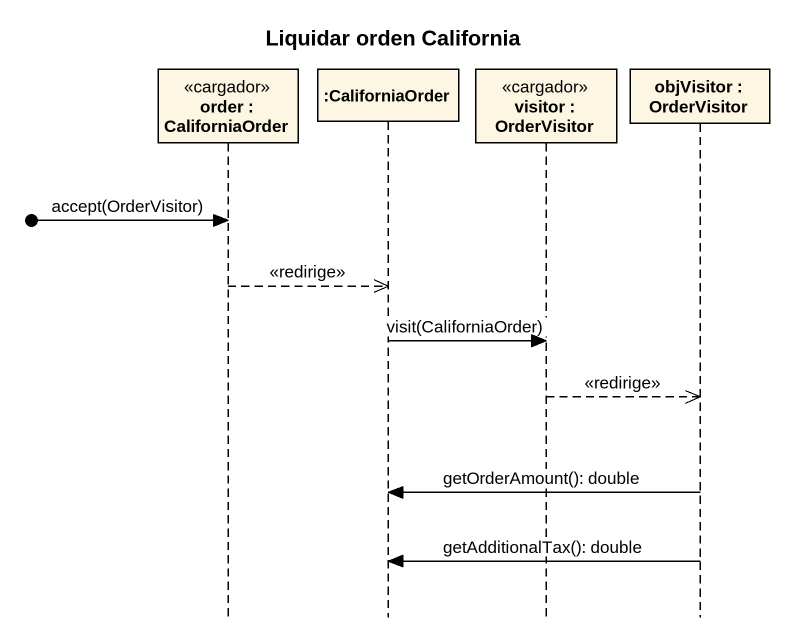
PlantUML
@startuml
title Liquidar orden California
hide footbox
participant "order : CaliforniaOrder" as order <<cargador>>
participant ":CaliforniaOrder" as CaliforniaOrder
participant "visitor : OrderVisitor" as visitor <<cargador>>
participant "objVisitor : OrderVisitor" as objVisitor

[o-> order : accept(OrderVisitor)
order -->> CaliforniaOrder : <<redirige>>
CaliforniaOrder -> visitor : visit(CaliforniaOrder)
visitor -->> objVisitor : <<redirige>>
objVisitor -> CaliforniaOrder : getOrderAmount(): double
objVisitor -> CaliforniaOrder : getAdditionalTax(): double
@enduml
